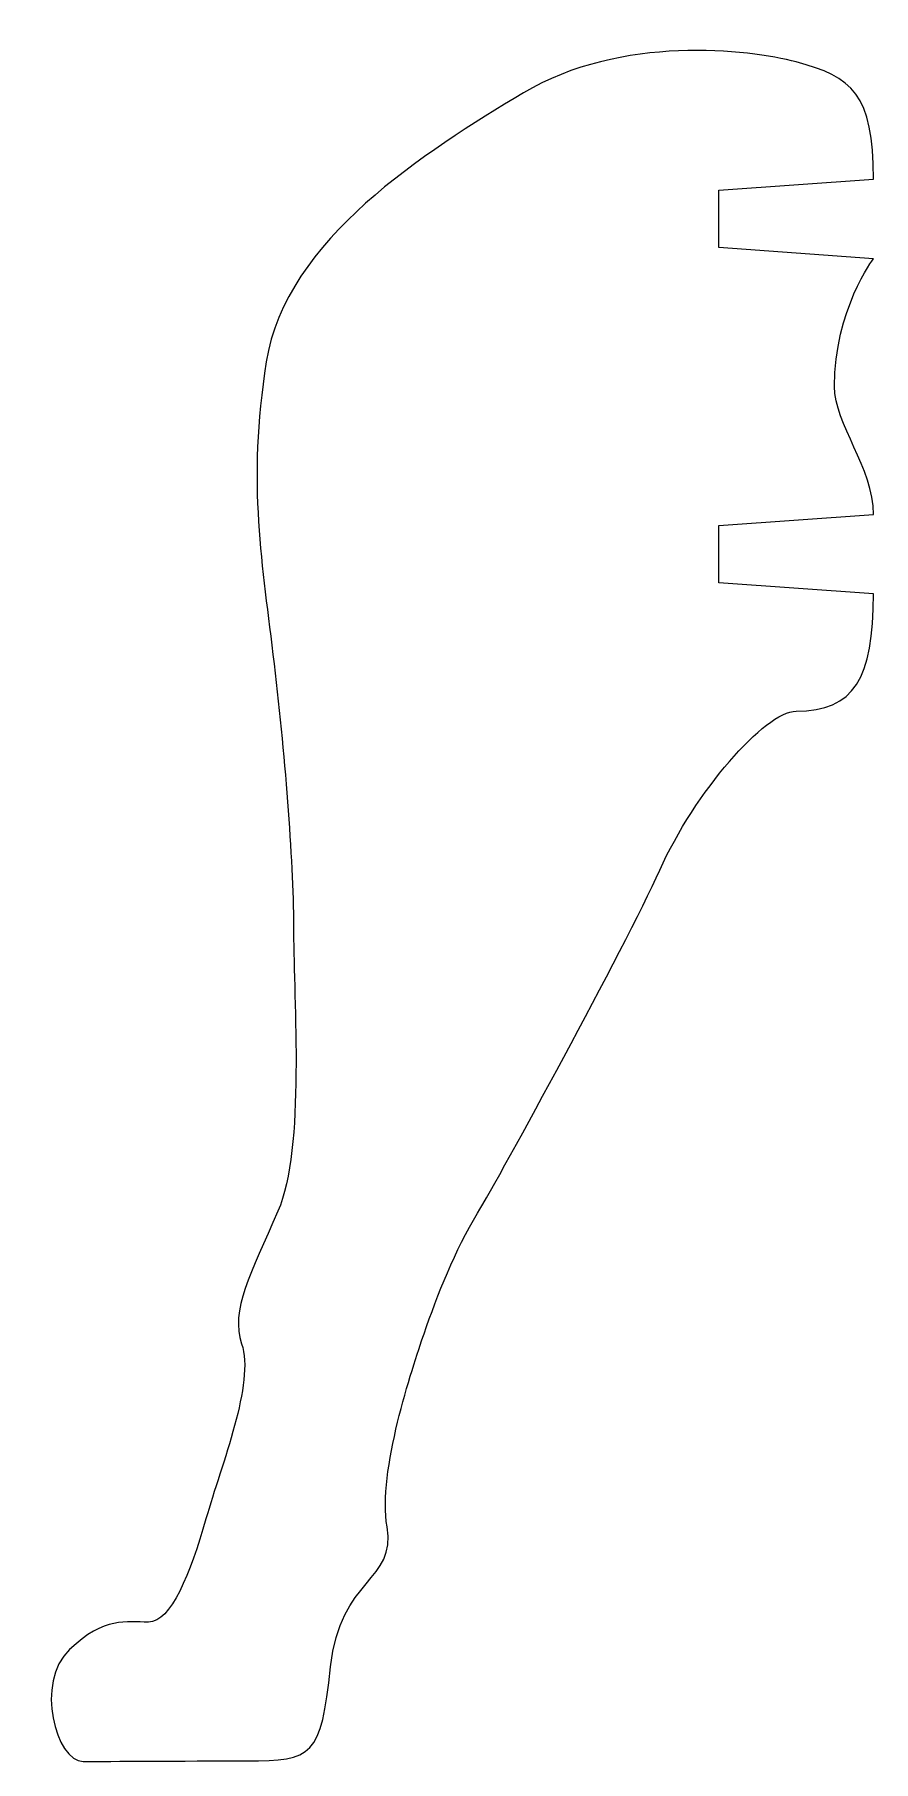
# Model space of a CAD drawing. Extents: x -102 to 434, y -1398 to -13.
# Drawn here: x -36.4 to 1.6, y -1125.4 to -1047.2 of the extents above; entities that cross this region are included whole.
import ezdxf

# ---------------------------------------------------------------- set-up
doc = ezdxf.new("R2010")
doc.units = 0
doc.layers.add('LAYER_1', color=7, linetype='CONTINUOUS')

msp = doc.modelspace()

# ---------------------------------------------------------------- linework, layer by layer
at = {"layer": 'LAYER_1'}
msp.add_open_spline([(-25.338, -1100.485), (-24.103, -1097.663), (-24.632, -1090.872), (-24.632, -1087.873), (-24.632, -1084.875), (-24.985, -1080.2), (-25.514, -1075.702), (-26.043, -1071.205), (-26.749, -1067.589), (-25.867, -1062.032), (-24.985, -1056.476), (-18.635, -1052.507), (-14.225, -1049.861), (-9.815, -1047.216), (-4.008, -1047.886), (-1.871, -1048.454), (0.661, -1049.127), (1.628, -1049.915), (1.628, -1053.763), (1.628, -1053.763), (-5.371, -1054.264), (-5.371, -1054.264), (-5.371, -1054.264), (-5.371, -1056.864), (-5.371, -1056.864), (-5.371, -1056.864), (1.628, -1057.365), (1.628, -1057.365), (1.628, -1057.365), (-0.135, -1059.69), (-0.135, -1063.151), (-0.135, -1064.855), (1.628, -1066.83), (1.628, -1068.94), (1.628, -1068.94), (-5.371, -1069.441), (-5.371, -1069.441), (-5.371, -1069.441), (-5.371, -1072.041), (-5.371, -1072.041), (-5.371, -1072.041), (1.628, -1072.542), (1.628, -1072.542), (1.628, -1076.394), (0.747, -1077.835), (-1.871, -1077.851), (-3.289, -1077.86), (-6.464, -1081.523), (-8.052, -1085.051), (-9.639, -1088.579), (-15.283, -1098.898), (-16.299, -1100.574), (-17.315, -1102.249), (-18.113, -1104.269), (-18.723, -1106.042), (-19.241, -1107.545), (-20.84, -1112.304), (-20.399, -1114.773), (-19.958, -1117.242), (-22.515, -1117.066), (-22.956, -1121.123), (-23.397, -1125.18), (-23.75, -1125.375), (-26.749, -1125.375), (-29.747, -1125.375), (-32.922, -1125.4), (-34.157, -1125.4), (-35.392, -1125.4), (-36.362, -1121.829), (-34.774, -1120.329), (-33.187, -1118.83), (-32.213, -1119.094), (-31.201, -1119.094), (-30.188, -1119.094), (-29.306, -1116.89), (-28.601, -1114.42), (-27.895, -1111.951), (-26.377, -1108.26), (-26.987, -1106.487), (-27.505, -1104.984), (-26.572, -1103.308), (-25.338, -1100.485)], degree=3, knots=[0, 0, 0, 0, 1, 1, 1, 2, 2, 2, 3, 3, 3, 4, 4, 4, 5, 5, 5, 6, 6, 6, 7, 7, 7, 8, 8, 8, 9, 9, 9, 10, 10, 10, 11, 11, 11, 12, 12, 12, 13, 13, 13, 14, 14, 14, 15, 15, 15, 16, 16, 16, 17, 17, 17, 18, 18, 18, 19, 19, 19, 20, 20, 20, 21, 21, 21, 22, 22, 22, 23, 23, 23, 24, 24, 24, 25, 25, 25, 26, 26, 26, 27, 27, 27, 27], dxfattribs=at)

doc.saveas('drawing.dxf')
